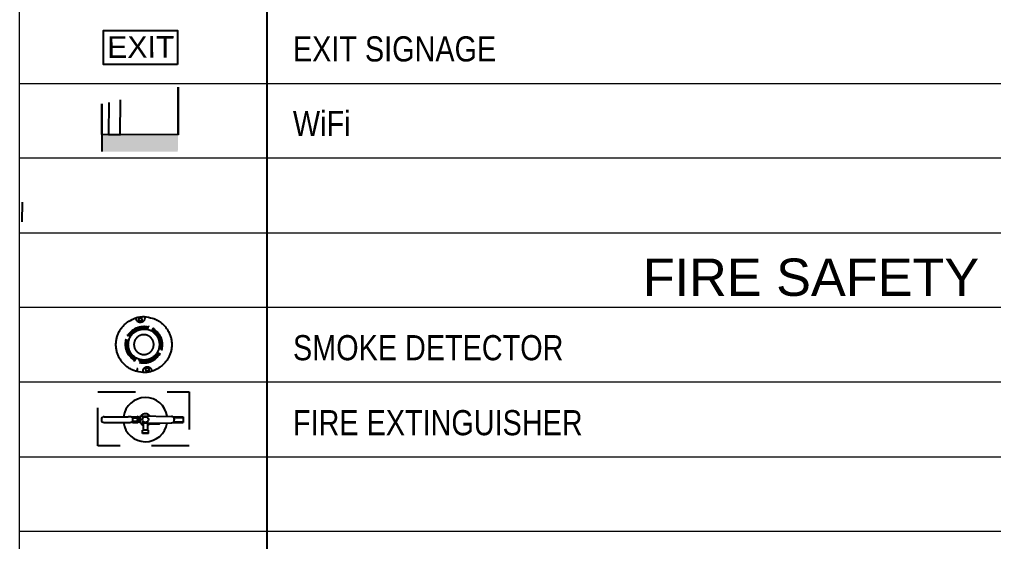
# Model space of a CAD drawing. Header units: inches. Extents: x 0.9 to 36.3, y 0.7 to 23.3.
# Drawn here: x 17.552 to 20.647, y 17.464 to 19.123 of the extents above; entities that cross this region are included whole.
import ezdxf

# ---------------------------------------------------------------- set-up
doc = ezdxf.new("R2010")
doc.units = ezdxf.units.IN
doc.linetypes.add('ACAD_ISO02W100', pattern=[15, 12, -3])
doc.layers.get('0').update_dxf_attribs({"color": 1})
doc.layers.add('Legends', color=250, linetype='Continuous')
doc.layers.add('WIFI', color=18, linetype='Continuous')
doc.styles.add('PDF Arial', font='arial.ttf')
doc.styles.add('PDF Arial Narrow', font='ARIALN.TTF')
doc.styles.get("Standard").update_dxf_attribs({"font": 'arial.ttf'})

# ---------------------------------------------------------------- blocks, each defined once
blk = doc.blocks.new('Fire Extinguisher_top_dwgmodels.com')
at = {"color": 0}
for p, q in [((-111.7, 8), (-47, 8)), ((-34.9, 6.6), (-37.6, 6.6)), ((-34.9, 8), (-34.9, -8)), ((-34.9, 8), (-23.5, 8)), ((-34.9, 4.6), (-23.2, 4.6)), ((-34.8, 5.7), (-23.2, 5.7)), ((-18.9, 6.3), (-18.9, -6.3)), ((-18.9, 6.3), (-13.5, 6.3)), ((-13.5, -10), (-13.5, 10)), ((-13.5, 10), (70.6, 8.9)), ((10.3, 9.7), (10.3, 11.5)), ((10.7, 9.7), (10.7, 11.5)), ((75, 7.5), (102.5, 7.5)), ((76.7, 5.9), (102.5, 5.9)), ((78.5, 0.9), (78.5, -0.9)), ((102.5, 7.5), (102.5, -7.5)), ((-111.7, -8), (-47, -8)), ((-34.9, -6.6), (-37.6, -6.6)), ((-34.9, -4.6), (-23.2, -4.6)), ((-34.9, -8), (-23.5, -8)), ((-34.8, -5.7), (-23.2, -5.7)), ((-18.9, -6.3), (-13.5, -6.3)), ((-13.5, -10), (70.6, -8.9)), ((-6, -9.9), (-6, -28.4)), ((6, -9.7), (6, -28.4)), ((10.3, -9.7), (10.3, -9.7)), ((10.7, -9.9), (10.7, -9.7)), ((10.8, -10.2), (11, -9.9)), ((10.9, -10.4), (38.5, -10.4)), ((10.9, -11.2), (38.5, -11.2)), ((75, -7.5), (102.5, -7.5)), ((76.7, -5.9), (102.5, -5.9)), ((-8, -38), (-8, -28.4)), ((8, -28.4), (-8, -28.4)), ((-8, -36.1), (8, -36.1)), ((8, -38), (-8, -38)), ((8, -38), (8, -28.4))]:
    blk.add_line(p, q, dxfattribs=at)
blk.add_circle((0, 0), 8, dxfattribs=at)
for centre, radius, start, end in [((0, 0), 60, 8.6363, 172.3377), ((-111.7, 0), 8, 90, 270), ((-48.9, -37), 45.1, 75.4552, 87.5164), ((-23.6, 0.6), 7.45, 50.2127, 88.8117), ((-23.3, 7.7), 1.98, 271.9881, 358.9526), ((-25.5, 0), 5.13, 297.4534, 62.5466), ((0, 0), 16, 147.6298, 156.9032), ((0, 0), 16, 37.0611, 141.3809), ((10.5, 11.5), 0.177, 14.0852, 165.9148), ((70.5, 0.9), 8, 0, 89.221), ((0, 0), 60, 187.6623, 351.3637), ((-48.9, 37), 45.1, 272.4836, 284.5448), ((-23.6, -0.6), 7.45, 271.1883, 309.7873), ((-23.3, -7.7), 1.98, 1.0474, 88.0119), ((0, 0), 16, 203.0968, 212.3702), ((0, 0), 16, 218.6191, 247.9757), ((-11.2, -9.9), 0.819, 184.1848, 357.3731), ((0, 0), 16, 292.0243, 310.0558), ((10.5, -11), 1.25, 101.8101, 350.1732), ((10.5, -11), 0.907, 90, 346.3844), ((10.2, -9.7), 0.107, 282.2941, 2.9308), ((10.4, -9.9), 0.229, 277.2272, 346.9737), ((11.1, -10.8), 0.447, 116.5651, 243.4349), ((0, 0), 16, 312.0013, 315.4535), ((10.5, -11), 0.907, 40.2976, 70.7774), ((10.5, -11), 1.25, 27.9629, 66.6982), ((0, 0), 16, 319.3461, 322.9389), ((38.3, -10.8), 0.447, 296.5651, 63.4349), ((70.5, -0.9), 8, 270.779, 0)]:
    blk.add_arc(centre, radius, start, end, dxfattribs=at)

msp = doc.modelspace()

# ---------------------------------------------------------------- hatches: boundary and pattern name
at = {"layer": 'Legends', "ltscale": 6, "transparency": 33554559}
h = msp.add_hatch(color=256, dxfattribs=at)
h.dxf.hatch_style = 1
h.set_gradient(color1=(153, 27, 30), color2=(0, 0, 0), tint=1)
h.paths.add_polyline_path([(18.0112, 18.7032), (18.0547, 18.7032), (18.0554, 18.7563), (17.8718, 18.7576), (17.8718, 18.7567), (17.8346, 18.7573), (17.8346, 18.7578), (17.8132, 18.758), (17.8129, 18.7032)])

# ---------------------------------------------------------------- linework, layer by layer
at = {"layer": 'Legends', "lineweight": 20}
msp.add_line((17.5515, 15.8321), (17.5515, 22.7162), dxfattribs=at)
at = {"layer": 'Legends'}
msp.add_line((18.3381, 22.4812), (18.3381, 16.5465), dxfattribs=at)
at = {"layer": 'Legends', "linetype": 'ByBlock'}
for p, q in [((18.0557, 18.9082), (18.0554, 18.7563)), ((18.0554, 18.7563), (18.0557, 18.9082)), ((17.8132, 18.855), (17.8132, 18.758)), ((17.8132, 18.758), (17.8132, 18.855)), ((17.8351, 18.8598), (17.8346, 18.7573)), ((17.8718, 18.7567), (17.8721, 18.8679)), ((17.8132, 18.758), (17.8129, 18.7032)), ((18.0554, 18.7563), (17.8132, 18.758)), ((17.8346, 18.7573), (17.8718, 18.7567))]:
    msp.add_line(p, q, dxfattribs=at)
at = {"layer": 'Legends', "linetype": 'ByBlock', "ltscale": 0.001}
msp.add_lwpolyline([(18.0533, 18.9799), (17.8185, 18.9799), (17.8187, 19.0885), (18.0535, 19.0885)], close=True, dxfattribs=at)
at = {"layer": 'Legends', "lineweight": 20}
for points in [[(17.5515, 18.9197), (22.468, 18.9197)], [(17.5515, 18.683), (22.468, 18.683)], [(17.5515, 18.4447), (22.468, 18.4447)], [(17.5515, 18.2081), (22.468, 18.2081)], [(17.5515, 17.9714), (22.468, 17.9714)], [(17.5515, 17.7331), (22.468, 17.7331)], [(17.5515, 17.4964), (22.468, 17.4964)]]:
    msp.add_lwpolyline(points, dxfattribs=at)
at = {"layer": 'Legends', "linetype": 'ByBlock'}
for points in [[(17.9463, 18.0005), (17.9383, 18.0015), (17.9313, 18.0027), (17.9253, 18.0041), (17.92, 18.0055), (17.9153, 18.0071), (17.9113, 18.0087), (17.9076, 18.0104), (17.9043, 18.0121), (17.9012, 18.0139), (17.8983, 18.0156), (17.8956, 18.0174), (17.8931, 18.0192), (17.8907, 18.0211), (17.8884, 18.023), (17.8862, 18.0249), (17.8841, 18.027), (17.8821, 18.029), (17.8802, 18.0312), (17.8783, 18.0334), (17.8765, 18.0357), (17.8748, 18.038), (17.8731, 18.0404), (17.8716, 18.0428), (17.8701, 18.0453), (17.8687, 18.0478), (17.8673, 18.0504), (17.8661, 18.053), (17.8649, 18.0557), (17.8639, 18.0584), (17.8629, 18.0611), (17.862, 18.0639), (17.8612, 18.0667), (17.8605, 18.0695), (17.8599, 18.0723), (17.8594, 18.0752), (17.859, 18.078), (17.8586, 18.0809), (17.8584, 18.0838), (17.8582, 18.0867), (17.8582, 18.0896), (17.8582, 18.0925), (17.8584, 18.0954), (17.8586, 18.0983), (17.859, 18.1012), (17.8594, 18.104), (17.8599, 18.1069), (17.8605, 18.1097), (17.8612, 18.1125), (17.862, 18.1153), (17.8629, 18.1181), (17.8639, 18.1208), (17.8649, 18.1235), (17.8661, 18.1262), (17.8673, 18.1288), (17.8687, 18.1314), (17.8701, 18.1339), (17.8716, 18.1364), (17.8732, 18.1388), (17.8749, 18.1413), (17.8767, 18.1437), (17.8787, 18.1461), (17.8808, 18.1485), (17.8832, 18.151), (17.8857, 18.1534), (17.8885, 18.156), (17.8915, 18.1585), (17.8951, 18.1612), (17.8992, 18.1639), (17.904, 18.1667), (17.9096, 18.1696), (17.9161, 18.1726), (17.9237, 18.1757)], [(17.9468, 18.1788), (17.9549, 18.1777), (17.962, 18.1765), (17.9682, 18.1751), (17.9735, 18.1737), (17.9782, 18.1721), (17.9823, 18.1705), (17.986, 18.1688), (17.9893, 18.1671), (17.9924, 18.1653), (17.9952, 18.1636), (17.998, 18.1618), (18.0005, 18.16), (18.0029, 18.1581), (18.0052, 18.1562), (18.0073, 18.1543), (18.0094, 18.1522), (18.0114, 18.1502), (18.0134, 18.148), (18.0153, 18.1458), (18.0171, 18.1435), (18.0188, 18.1412), (18.0204, 18.1388), (18.022, 18.1364), (18.0235, 18.1339), (18.0249, 18.1314), (18.0262, 18.1288), (18.0275, 18.1262), (18.0286, 18.1235), (18.0297, 18.1208), (18.0307, 18.1181), (18.0316, 18.1153), (18.0324, 18.1125), (18.0331, 18.1097), (18.0337, 18.1069), (18.0342, 18.104), (18.0346, 18.1012), (18.035, 18.0983), (18.0352, 18.0954), (18.0353, 18.0925), (18.0354, 18.0896), (18.0353, 18.0867), (18.0352, 18.0838), (18.035, 18.0809), (18.0346, 18.078), (18.0342, 18.0752), (18.0337, 18.0723), (18.0331, 18.0695), (18.0324, 18.0667), (18.0316, 18.0639), (18.0307, 18.0611), (18.0297, 18.0584), (18.0286, 18.0557), (18.0275, 18.053), (18.0262, 18.0504), (18.0249, 18.0478), (18.0235, 18.0453), (18.022, 18.0428), (18.0204, 18.0404), (18.0187, 18.0379), (18.0169, 18.0355), (18.0149, 18.0331), (18.0127, 18.0307), (18.0104, 18.0282), (18.0079, 18.0258), (18.0051, 18.0233), (18.002, 18.0207), (17.9985, 18.0181), (17.9945, 18.0153), (17.9897, 18.0126), (17.9842, 18.0097), (17.9778, 18.0067), (17.9704, 18.0036)], [(17.8957, 18.1191), (17.8991, 18.1233), (17.9022, 18.1269), (17.905, 18.13), (17.9076, 18.1325), (17.9101, 18.1347), (17.9124, 18.1365), (17.9145, 18.138), (17.9166, 18.1393), (17.9186, 18.1405), (17.9206, 18.1416), (17.9225, 18.1425), (17.9245, 18.1434), (17.9265, 18.1442), (17.9286, 18.1449), (17.9307, 18.1455), (17.933, 18.1461), (17.9354, 18.1466), (17.938, 18.1471), (17.9409, 18.1474), (17.9441, 18.1476), (17.9478, 18.1477), (17.9519, 18.1476), (17.9567, 18.1472), (17.9621, 18.1466)], [(17.9718, 18.1328), (17.9753, 18.13), (17.9784, 18.1274), (17.981, 18.125), (17.9831, 18.1227), (17.9849, 18.1207), (17.9865, 18.1187), (17.9878, 18.1169), (17.9889, 18.1151), (17.9899, 18.1134), (17.9908, 18.1118), (17.9916, 18.1102), (17.9923, 18.1086), (17.9929, 18.107), (17.9935, 18.1055), (17.994, 18.1039), (17.9945, 18.1024), (17.9949, 18.1008), (17.9952, 18.0992), (17.9955, 18.0976), (17.9957, 18.096), (17.9959, 18.0944), (17.996, 18.0928), (17.9961, 18.0912), (17.9961, 18.0896), (17.9961, 18.088), (17.996, 18.0864), (17.9959, 18.0848), (17.9957, 18.0832), (17.9955, 18.0816), (17.9952, 18.08), (17.9949, 18.0784), (17.9945, 18.0768), (17.994, 18.0753), (17.9935, 18.0737), (17.993, 18.0722), (17.9924, 18.0707), (17.9917, 18.0692), (17.9911, 18.0678), (17.9903, 18.0663), (17.9895, 18.0649), (17.9887, 18.0635), (17.9878, 18.0622), (17.9869, 18.0609), (17.9859, 18.0596), (17.9849, 18.0583), (17.9839, 18.0571), (17.9828, 18.0559), (17.9817, 18.0547), (17.9805, 18.0536), (17.9793, 18.0525), (17.9781, 18.0515), (17.9768, 18.0504), (17.9755, 18.0495), (17.9742, 18.0486), (17.9729, 18.0477), (17.9715, 18.0469), (17.9701, 18.0461), (17.9686, 18.0453), (17.9672, 18.0447), (17.9657, 18.044), (17.9642, 18.0434), (17.9627, 18.0429), (17.9611, 18.0424), (17.9596, 18.0419), (17.958, 18.0415), (17.9564, 18.0412), (17.9548, 18.0409), (17.9532, 18.0407), (17.9516, 18.0405), (17.95, 18.0404), (17.9484, 18.0403), (17.9468, 18.0403), (17.9452, 18.0403), (17.9436, 18.0404), (17.942, 18.0405), (17.9403, 18.0407), (17.9388, 18.0409), (17.9372, 18.0412), (17.9356, 18.0415), (17.934, 18.0419), (17.9325, 18.0424), (17.9309, 18.0429), (17.9294, 18.0434), (17.9279, 18.044), (17.9264, 18.0447), (17.925, 18.0453), (17.9235, 18.0461), (17.9221, 18.0469), (17.9207, 18.0477), (17.9194, 18.0486), (17.918, 18.0495), (17.9167, 18.0504), (17.9155, 18.0515), (17.9143, 18.0525), (17.9131, 18.0536), (17.9119, 18.0547), (17.9108, 18.0559), (17.9097, 18.0571), (17.9086, 18.0583), (17.9076, 18.0596), (17.9067, 18.0609), (17.9058, 18.0622), (17.9049, 18.0635), (17.9041, 18.0649), (17.9033, 18.0663), (17.9025, 18.0678), (17.9018, 18.0692), (17.9012, 18.0707), (17.9006, 18.0722), (17.9001, 18.0737), (17.8996, 18.0753), (17.8991, 18.0768), (17.8987, 18.0784), (17.8984, 18.08), (17.8981, 18.0816), (17.8979, 18.0832), (17.8977, 18.0848), (17.8975, 18.0864), (17.8975, 18.088), (17.8974, 18.0896), (17.8975, 18.0912), (17.8975, 18.0928), (17.8977, 18.0944), (17.8979, 18.096), (17.8981, 18.0976), (17.8984, 18.0992), (17.8987, 18.1008), (17.8991, 18.1024), (17.8996, 18.1039), (17.9001, 18.1055), (17.9006, 18.107), (17.9012, 18.1085), (17.9018, 18.11), (17.9025, 18.1114), (17.9033, 18.1129), (17.9041, 18.1143), (17.9049, 18.1157), (17.9058, 18.117), (17.9067, 18.1183), (17.9076, 18.1196), (17.9086, 18.1209), (17.9097, 18.1221), (17.9108, 18.1233), (17.9119, 18.1245), (17.9131, 18.1256), (17.9143, 18.1267), (17.9155, 18.1278), (17.9167, 18.1288), (17.918, 18.1297), (17.9194, 18.1306), (17.9207, 18.1315), (17.9221, 18.1323), (17.9235, 18.1331), (17.925, 18.1339), (17.9264, 18.1346), (17.9279, 18.1352), (17.9294, 18.1358), (17.9309, 18.1363), (17.9325, 18.1368), (17.934, 18.1373), (17.9356, 18.1377), (17.9372, 18.138), (17.9388, 18.1383), (17.9405, 18.1385), (17.9422, 18.1387), (17.944, 18.1388), (17.9459, 18.1388), (17.9479, 18.1388), (17.9499, 18.1387), (17.952, 18.1386), (17.954, 18.1386), (17.9559, 18.1386), (17.9576, 18.1387), (17.9589, 18.139), (17.9599, 18.1396), (17.9604, 18.1404)], [(17.9036, 18.1146), (17.9027, 18.115), (17.902, 18.1155), (17.9014, 18.116), (17.9008, 18.1165), (17.9005, 18.117), (17.9003, 18.1177), (17.9002, 18.1184), (17.9004, 18.1192), (17.9007, 18.1202), (17.9013, 18.1213), (17.902, 18.1224), (17.9029, 18.1237), (17.9039, 18.125), (17.905, 18.1263), (17.9062, 18.1276), (17.9075, 18.1289), (17.9088, 18.1302), (17.9101, 18.1314), (17.9115, 18.1326), (17.9129, 18.1337), (17.9144, 18.1348), (17.9159, 18.1358), (17.9174, 18.1368), (17.919, 18.1378), (17.9206, 18.1386), (17.9222, 18.1395), (17.9238, 18.1402), (17.9255, 18.141), (17.9272, 18.1416), (17.9289, 18.1422), (17.9307, 18.1428), (17.9324, 18.1433), (17.9342, 18.1437), (17.9359, 18.1441), (17.9377, 18.1445), (17.9395, 18.1447), (17.9413, 18.1449), (17.9432, 18.1451), (17.945, 18.1452), (17.9468, 18.1452), (17.9486, 18.1452), (17.9504, 18.1451), (17.9521, 18.145), (17.9538, 18.1449), (17.9553, 18.1448), (17.9568, 18.1448), (17.958, 18.1448), (17.9591, 18.1449), (17.96, 18.1451), (17.9607, 18.1454), (17.9612, 18.1457), (17.9616, 18.1462), (17.962, 18.1468), (17.9622, 18.1474), (17.9625, 18.1482), (17.9627, 18.1491)], [(17.9013, 18.1159), (17.9043, 18.1197), (17.907, 18.1229), (17.9096, 18.1256), (17.9119, 18.1279), (17.9141, 18.1298), (17.9161, 18.1314), (17.9181, 18.1327), (17.9199, 18.1339), (17.9217, 18.135), (17.9234, 18.1359), (17.9251, 18.1368), (17.9268, 18.1375), (17.9284, 18.1382), (17.9301, 18.1388), (17.9317, 18.1393), (17.9333, 18.1398), (17.935, 18.1402), (17.9367, 18.1406), (17.9384, 18.1409), (17.9401, 18.1411), (17.942, 18.1413), (17.9439, 18.1414), (17.9458, 18.1414), (17.9479, 18.1414), (17.9501, 18.1413), (17.9523, 18.1413), (17.9544, 18.1412), (17.9564, 18.1413), (17.9582, 18.1415), (17.9596, 18.142), (17.9607, 18.1428), (17.9613, 18.1439)], [(17.9597, 18.1378), (17.9637, 18.1362), (17.9668, 18.1351), (17.9691, 18.1345), (17.9707, 18.1342), (17.9717, 18.1342), (17.9724, 18.1343), (17.9728, 18.1347), (17.973, 18.1351), (17.9733, 18.1355), (17.9735, 18.1359), (17.9738, 18.1363), (17.974, 18.1367), (17.9742, 18.1371), (17.9745, 18.1375), (17.9747, 18.138), (17.9749, 18.1384), (17.9752, 18.1388), (17.9754, 18.1392), (17.9757, 18.1397), (17.976, 18.1402), (17.9764, 18.1408), (17.9767, 18.1414), (17.9771, 18.1422), (17.9776, 18.143)], [(17.9763, 18.1407), (17.9805, 18.1373), (17.9841, 18.1342), (17.9872, 18.1314), (17.9897, 18.1288), (17.9919, 18.1263), (17.9937, 18.124), (17.9952, 18.1219), (17.9965, 18.1198), (17.9977, 18.1178), (17.9988, 18.1158), (17.9997, 18.1139), (18.0006, 18.1119), (18.0014, 18.1099), (18.0021, 18.1078), (18.0027, 18.1057), (18.0033, 18.1034), (18.0038, 18.101), (18.0043, 18.0984), (18.0046, 18.0955), (18.0048, 18.0923), (18.0049, 18.0886), (18.0047, 18.0845), (18.0044, 18.0797), (18.0038, 18.0743)], [(17.8934, 18.1204), (17.8942, 18.12), (17.8948, 18.1196), (17.8953, 18.1193), (17.8957, 18.1191), (17.8962, 18.1188), (17.8967, 18.1185), (17.8973, 18.1182), (17.8981, 18.1177)], [(17.9731, 18.1351), (17.9769, 18.1321), (17.9801, 18.1294), (17.9828, 18.1268), (17.9851, 18.1245), (17.987, 18.1223), (17.9886, 18.1203), (17.9899, 18.1183), (17.9911, 18.1165), (17.9922, 18.1147), (17.9931, 18.113), (17.994, 18.1112), (17.9947, 18.1095), (17.9954, 18.1077), (17.9961, 18.1058), (17.9966, 18.1039), (17.9971, 18.1019), (17.9976, 18.0998), (17.998, 18.0975), (17.9983, 18.0949), (17.9985, 18.092), (17.9986, 18.0887), (17.9984, 18.085), (17.9981, 18.0808), (17.9976, 18.076)], [(17.9749, 18.1383), (17.979, 18.1351), (17.9824, 18.1321), (17.9853, 18.1294), (17.9877, 18.1269), (17.9898, 18.1246), (17.9915, 18.1224), (17.9929, 18.1203), (17.9942, 18.1184), (17.9953, 18.1165), (17.9963, 18.1146), (17.9972, 18.1128), (17.9981, 18.111), (17.9988, 18.1092), (17.9994, 18.1075), (18, 18.1057), (18.0005, 18.104), (18.0009, 18.1022), (18.0013, 18.1004), (18.0016, 18.0987), (18.0019, 18.0969), (18.0021, 18.0951), (18.0023, 18.0932), (18.0024, 18.0914), (18.0024, 18.0896), (18.0024, 18.0878), (18.0023, 18.086), (18.0021, 18.0843), (18.0019, 18.0827), (18.0017, 18.0812), (18.0013, 18.0798), (18.001, 18.0787), (18.0005, 18.0777), (18.0001, 18.077), (17.9995, 18.0765), (17.9989, 18.0762), (17.9983, 18.0761), (17.9976, 18.0761), (17.9968, 18.0762), (17.9959, 18.0764), (17.995, 18.0767)], [(17.8873, 18.1055), (17.8882, 18.1053), (17.889, 18.1051), (17.8897, 18.1049), (17.8904, 18.1047), (17.891, 18.1046), (17.8915, 18.1044), (17.8921, 18.1043), (17.8927, 18.1041), (17.8933, 18.1039), (17.8939, 18.1038), (17.8946, 18.1036), (17.8953, 18.1034), (17.896, 18.1032), (17.8968, 18.103), (17.8976, 18.1028), (17.8986, 18.1025)], [(17.9173, 18.0385), (17.9131, 18.0419), (17.9095, 18.045), (17.9064, 18.0478), (17.9038, 18.0505), (17.9017, 18.0529), (17.8999, 18.0552), (17.8984, 18.0574), (17.8971, 18.0594), (17.8959, 18.0614), (17.8948, 18.0634), (17.8939, 18.0654), (17.893, 18.0673), (17.8922, 18.0693), (17.8915, 18.0714), (17.8909, 18.0735), (17.8903, 18.0758), (17.8898, 18.0782), (17.8893, 18.0808), (17.889, 18.0837), (17.8887, 18.0869), (17.8887, 18.0906), (17.8888, 18.0948), (17.8892, 18.0995), (17.8898, 18.1049)], [(17.9187, 18.0409), (17.9146, 18.0441), (17.9112, 18.0471), (17.9083, 18.0498), (17.9059, 18.0523), (17.9038, 18.0546), (17.9021, 18.0568), (17.9006, 18.0589), (17.8994, 18.0608), (17.8983, 18.0627), (17.8972, 18.0646), (17.8963, 18.0665), (17.8955, 18.0684), (17.8948, 18.0703), (17.8941, 18.0722), (17.8935, 18.0743), (17.8929, 18.0764), (17.8924, 18.0787), (17.892, 18.0812), (17.8917, 18.084), (17.8915, 18.087), (17.8914, 18.0905), (17.8915, 18.0945), (17.8919, 18.099), (17.8925, 18.1042)], [(17.9205, 18.0441), (17.9167, 18.0471), (17.9135, 18.0498), (17.9108, 18.0524), (17.9085, 18.0547), (17.9066, 18.0569), (17.905, 18.0589), (17.9037, 18.0609), (17.9025, 18.0627), (17.9014, 18.0645), (17.9005, 18.0663), (17.8996, 18.068), (17.8988, 18.0697), (17.8981, 18.0715), (17.8975, 18.0734), (17.897, 18.0753), (17.8964, 18.0773), (17.896, 18.0794), (17.8956, 18.0817), (17.8952, 18.0843), (17.8951, 18.0872), (17.895, 18.0905), (17.8951, 18.0942), (17.8955, 18.0984), (17.896, 18.1032)], [(17.9315, 18.0326), (17.9369, 18.032), (17.9416, 18.0316), (17.9458, 18.0315), (17.9495, 18.0316), (17.9527, 18.0318), (17.9556, 18.0321), (17.9582, 18.0326), (17.9606, 18.0331), (17.9629, 18.0337), (17.965, 18.0343), (17.9671, 18.035), (17.9691, 18.0358), (17.971, 18.0367), (17.973, 18.0376), (17.975, 18.0387), (17.977, 18.0399), (17.979, 18.0412), (17.9812, 18.0427), (17.9835, 18.0445), (17.9859, 18.0467), (17.9886, 18.0492), (17.9914, 18.0523), (17.9945, 18.0559), (17.9979, 18.0601)], [(17.9923, 18.0633), (17.9893, 18.0595), (17.9866, 18.0563), (17.984, 18.0536), (17.9817, 18.0513), (17.9795, 18.0494), (17.9775, 18.0478), (17.9755, 18.0465), (17.9737, 18.0453), (17.9719, 18.0442), (17.9701, 18.0433), (17.9684, 18.0424), (17.9667, 18.0417), (17.9649, 18.041), (17.963, 18.0403), (17.9611, 18.0398), (17.9591, 18.0393), (17.957, 18.0388), (17.9546, 18.0384), (17.9521, 18.0381), (17.9492, 18.0379), (17.9459, 18.0378), (17.9422, 18.0379), (17.938, 18.0383), (17.9332, 18.0388)], [(17.9955, 18.0615), (17.9923, 18.0574), (17.9893, 18.054), (17.9866, 18.0511), (17.9841, 18.0487), (17.9818, 18.0466), (17.9796, 18.0449), (17.9775, 18.0435), (17.9756, 18.0422), (17.9736, 18.0411), (17.9718, 18.0401), (17.97, 18.0391), (17.9682, 18.0383), (17.9664, 18.0376), (17.9647, 18.037), (17.9629, 18.0364), (17.9612, 18.0359), (17.9594, 18.0355), (17.9576, 18.0351), (17.9558, 18.0347), (17.954, 18.0345), (17.9522, 18.0343), (17.9504, 18.0341), (17.9486, 18.034), (17.9468, 18.034), (17.945, 18.034), (17.9432, 18.0341), (17.9415, 18.0343), (17.9398, 18.0345), (17.9383, 18.0347), (17.937, 18.0351), (17.9358, 18.0354), (17.9349, 18.0358), (17.9342, 18.0363), (17.9337, 18.0369), (17.9334, 18.0375), (17.9333, 18.0381), (17.9333, 18.0388), (17.9334, 18.0396), (17.9336, 18.0405), (17.9339, 18.0414)], [(17.99, 18.0646), (17.9909, 18.0642), (17.9916, 18.0637), (17.9923, 18.0633), (17.993, 18.0629), (17.9936, 18.0626), (17.9942, 18.0622), (17.9948, 18.0619), (17.9953, 18.0616), (17.9958, 18.0613), (17.9963, 18.061), (17.9968, 18.0607), (17.9974, 18.0604), (17.998, 18.06), (17.9986, 18.0597), (17.9993, 18.0593), (18.0001, 18.0588)], [(18.0011, 18.075), (18.002, 18.0748), (18.0027, 18.0746), (18.0033, 18.0745), (18.0038, 18.0743), (18.0042, 18.0742), (18.0048, 18.0741), (18.0055, 18.0739), (18.0063, 18.0737)], [(17.9218, 18.0464), (17.9214, 18.0455), (17.9209, 18.0448), (17.9205, 18.0441), (17.9201, 18.0434), (17.9198, 18.0428), (17.9194, 18.0422), (17.9191, 18.0416), (17.9188, 18.0411), (17.9185, 18.0406), (17.9182, 18.0401), (17.9179, 18.0396), (17.9176, 18.039), (17.9172, 18.0384), (17.9169, 18.0378), (17.9164, 18.0371), (17.916, 18.0362)], [(17.9264, 18.0149), (17.926, 18.0137), (17.9258, 18.0127), (17.9256, 18.0119), (17.9254, 18.0112), (17.9252, 18.0105), (17.925, 18.0098), (17.9247, 18.0089), (17.9244, 18.0077)]]:
    msp.add_lwpolyline(points, dxfattribs=at)
for points in [[(17.945, 18.1634), (17.9434, 18.1622), (17.9416, 18.1613), (17.9396, 18.1607), (17.9375, 18.1602), (17.9354, 18.1601), (17.9333, 18.1602), (17.9313, 18.1607), (17.9295, 18.1614), (17.9278, 18.1624), (17.9264, 18.1636), (17.9252, 18.165), (17.9242, 18.1665), (17.9233, 18.1681), (17.9227, 18.1696), (17.9222, 18.171), (17.9219, 18.1722), (17.9218, 18.1732), (17.9218, 18.174), (17.9221, 18.1747), (17.9225, 18.1752), (17.9232, 18.1756), (17.9242, 18.1759), (17.9254, 18.1762), (17.9269, 18.1764), (17.9287, 18.1767), (17.9307, 18.177), (17.9329, 18.1773), (17.9352, 18.1776), (17.9375, 18.1779), (17.9397, 18.1782), (17.9417, 18.1784), (17.9435, 18.1786), (17.9451, 18.1788), (17.9463, 18.1788), (17.9473, 18.1787), (17.9481, 18.1785), (17.9486, 18.1782), (17.949, 18.1776), (17.9493, 18.1769), (17.9494, 18.1758), (17.9494, 18.1746), (17.9494, 18.1731), (17.9491, 18.1715), (17.9487, 18.1698), (17.9481, 18.168), (17.9473, 18.1664), (17.9463, 18.1648)], [(17.9381, 18.1734), (17.9383, 18.1733), (17.9384, 18.1732), (17.9385, 18.1732), (17.9387, 18.1731), (17.9388, 18.173), (17.9389, 18.1729), (17.939, 18.1727), (17.9391, 18.1726), (17.9392, 18.1725), (17.9394, 18.1724), (17.9395, 18.1723), (17.9396, 18.1722), (17.9397, 18.172), (17.9397, 18.1719), (17.9398, 18.1718), (17.9399, 18.1716), (17.94, 18.1715), (17.9401, 18.1713), (17.9401, 18.1712), (17.9402, 18.171), (17.9403, 18.1709), (17.9403, 18.1707), (17.9404, 18.1706), (17.9404, 18.1704), (17.9404, 18.1703), (17.9405, 18.1701), (17.9405, 18.17), (17.9405, 18.1698), (17.9405, 18.1696), (17.9406, 18.1695), (17.9406, 18.1693), (17.9406, 18.1692), (17.9406, 18.169), (17.9406, 18.1688), (17.9405, 18.1687), (17.9405, 18.1685), (17.9405, 18.1684), (17.9405, 18.1682), (17.9404, 18.168), (17.9404, 18.1679), (17.9404, 18.1677), (17.9403, 18.1676), (17.9403, 18.1674), (17.9402, 18.1673), (17.9401, 18.1671), (17.9401, 18.167), (17.94, 18.1668), (17.9399, 18.1667), (17.9398, 18.1666), (17.9397, 18.1664), (17.9397, 18.1663), (17.9396, 18.1662), (17.9395, 18.166), (17.9394, 18.1659), (17.9392, 18.1658), (17.9391, 18.1657), (17.939, 18.1656), (17.9389, 18.1655), (17.9388, 18.1654), (17.9387, 18.1653), (17.9385, 18.1652), (17.9384, 18.1651), (17.9383, 18.165), (17.9381, 18.1649), (17.938, 18.1648), (17.9378, 18.1648), (17.9377, 18.1647), (17.9375, 18.1646), (17.9374, 18.1646), (17.9372, 18.1645), (17.9371, 18.1645), (17.9369, 18.1644), (17.9368, 18.1644), (17.9366, 18.1643), (17.9365, 18.1643), (17.9363, 18.1643), (17.9361, 18.1643), (17.936, 18.1643), (17.9358, 18.1643), (17.9357, 18.1643), (17.9355, 18.1643), (17.9353, 18.1643), (17.9352, 18.1643), (17.935, 18.1643), (17.9349, 18.1643), (17.9347, 18.1643), (17.9345, 18.1644), (17.9344, 18.1644), (17.9342, 18.1645), (17.9341, 18.1645), (17.9339, 18.1646), (17.9338, 18.1646), (17.9336, 18.1647), (17.9335, 18.1648), (17.9333, 18.1648), (17.9332, 18.1649), (17.9331, 18.165), (17.9329, 18.1651), (17.9328, 18.1652), (17.9327, 18.1653), (17.9325, 18.1654), (17.9324, 18.1655), (17.9323, 18.1656), (17.9322, 18.1657), (17.9321, 18.1658), (17.932, 18.1659), (17.9319, 18.166), (17.9318, 18.1662), (17.9317, 18.1663), (17.9316, 18.1664), (17.9315, 18.1666), (17.9314, 18.1667), (17.9313, 18.1668), (17.9313, 18.167), (17.9312, 18.1671), (17.9311, 18.1673), (17.9311, 18.1674), (17.931, 18.1676), (17.931, 18.1677), (17.9309, 18.1679), (17.9309, 18.168), (17.9308, 18.1682), (17.9308, 18.1684), (17.9308, 18.1685), (17.9308, 18.1687), (17.9308, 18.1688), (17.9308, 18.169), (17.9308, 18.1692), (17.9308, 18.1693), (17.9308, 18.1695), (17.9308, 18.1696), (17.9308, 18.1698), (17.9308, 18.17), (17.9308, 18.1701), (17.9309, 18.1703), (17.9309, 18.1704), (17.931, 18.1706), (17.931, 18.1707), (17.9311, 18.1709), (17.9311, 18.171), (17.9312, 18.1712), (17.9313, 18.1713), (17.9313, 18.1715), (17.9314, 18.1716), (17.9315, 18.1718), (17.9316, 18.1719), (17.9317, 18.172), (17.9318, 18.1722), (17.9319, 18.1723), (17.932, 18.1724), (17.9321, 18.1725), (17.9322, 18.1726), (17.9323, 18.1727), (17.9324, 18.1729), (17.9325, 18.173), (17.9327, 18.1731), (17.9328, 18.1732), (17.9329, 18.1732), (17.9331, 18.1733), (17.9332, 18.1734), (17.9333, 18.1735), (17.9335, 18.1736), (17.9336, 18.1736), (17.9338, 18.1737), (17.9339, 18.1738), (17.9341, 18.1738), (17.9342, 18.1739), (17.9344, 18.1739), (17.9345, 18.1739), (17.9347, 18.174), (17.9349, 18.174), (17.935, 18.174), (17.9352, 18.1741), (17.9353, 18.1741), (17.9355, 18.1741), (17.9357, 18.1741), (17.9358, 18.1741), (17.936, 18.1741), (17.9361, 18.1741), (17.9363, 18.174), (17.9365, 18.174), (17.9366, 18.174), (17.9368, 18.1739), (17.9369, 18.1739), (17.9371, 18.1739), (17.9372, 18.1738), (17.9374, 18.1738), (17.9375, 18.1737), (17.9377, 18.1736), (17.9378, 18.1736), (17.938, 18.1735)], [(17.9164, 18.0977), (17.9162, 18.0967), (17.916, 18.0957), (17.9158, 18.0947), (17.9156, 18.0937), (17.9155, 18.0927), (17.9154, 18.0917), (17.9154, 18.0906), (17.9154, 18.0896), (17.9154, 18.0886), (17.9154, 18.0875), (17.9155, 18.0865), (17.9156, 18.0855), (17.9158, 18.0845), (17.916, 18.0835), (17.9162, 18.0825), (17.9164, 18.0815), (17.9167, 18.0805), (17.917, 18.0795), (17.9174, 18.0785), (17.9178, 18.0776), (17.9182, 18.0766), (17.9186, 18.0757), (17.9191, 18.0748), (17.9196, 18.0739), (17.9201, 18.073), (17.9207, 18.0721), (17.9212, 18.0713), (17.9219, 18.0705), (17.9225, 18.0697), (17.9232, 18.0689), (17.9239, 18.0681), (17.9246, 18.0674), (17.9253, 18.0667), (17.9261, 18.066), (17.9269, 18.0653), (17.9277, 18.0647), (17.9285, 18.0641), (17.9293, 18.0635), (17.9302, 18.0629), (17.9311, 18.0624), (17.932, 18.0619), (17.9329, 18.0614), (17.9338, 18.061), (17.9348, 18.0606), (17.9357, 18.0602), (17.9367, 18.0598), (17.9377, 18.0595), (17.9387, 18.0592), (17.9397, 18.059), (17.9407, 18.0588), (17.9417, 18.0586), (17.9427, 18.0584), (17.9437, 18.0583), (17.9447, 18.0582), (17.9458, 18.0582), (17.9468, 18.0582), (17.9478, 18.0582), (17.9488, 18.0582), (17.9499, 18.0583), (17.9509, 18.0584), (17.9519, 18.0586), (17.9529, 18.0588), (17.9539, 18.059), (17.9549, 18.0592), (17.9559, 18.0595), (17.9569, 18.0598), (17.9579, 18.0602), (17.9588, 18.0606), (17.9598, 18.061), (17.9607, 18.0614), (17.9616, 18.0619), (17.9625, 18.0624), (17.9634, 18.0629), (17.9643, 18.0635), (17.9651, 18.0641), (17.9659, 18.0647), (17.9667, 18.0653), (17.9675, 18.066), (17.9683, 18.0667), (17.969, 18.0674), (17.9697, 18.0681), (17.9704, 18.0689), (17.9711, 18.0697), (17.9717, 18.0705), (17.9723, 18.0713), (17.9729, 18.0721), (17.9735, 18.073), (17.974, 18.0739), (17.9745, 18.0748), (17.975, 18.0757), (17.9754, 18.0766), (17.9758, 18.0776), (17.9762, 18.0785), (17.9766, 18.0795), (17.9769, 18.0805), (17.9771, 18.0815), (17.9774, 18.0825), (17.9776, 18.0835), (17.9778, 18.0845), (17.9779, 18.0855), (17.9781, 18.0865), (17.9782, 18.0875), (17.9782, 18.0886), (17.9782, 18.0896), (17.9782, 18.0906), (17.9782, 18.0917), (17.9781, 18.0927), (17.9779, 18.0937), (17.9778, 18.0947), (17.9776, 18.0957), (17.9774, 18.0967), (17.9771, 18.0977), (17.9769, 18.0987), (17.9766, 18.0997), (17.9762, 18.1007), (17.9758, 18.1016), (17.9754, 18.1026), (17.975, 18.1035), (17.9745, 18.1044), (17.974, 18.1053), (17.9735, 18.1062), (17.9729, 18.1071), (17.9723, 18.1079), (17.9717, 18.1087), (17.9711, 18.1095), (17.9704, 18.1103), (17.9697, 18.1111), (17.969, 18.1118), (17.9683, 18.1125), (17.9675, 18.1132), (17.9667, 18.1139), (17.9659, 18.1145), (17.9651, 18.1151), (17.9643, 18.1157), (17.9634, 18.1163), (17.9625, 18.1168), (17.9616, 18.1173), (17.9607, 18.1178), (17.9598, 18.1182), (17.9588, 18.1186), (17.9579, 18.119), (17.9569, 18.1194), (17.9559, 18.1197), (17.9549, 18.12), (17.9539, 18.1202), (17.9529, 18.1204), (17.9519, 18.1206), (17.9509, 18.1208), (17.9499, 18.1209), (17.9488, 18.121), (17.9478, 18.121), (17.9468, 18.121), (17.9458, 18.121), (17.9447, 18.121), (17.9437, 18.1209), (17.9427, 18.1208), (17.9417, 18.1206), (17.9407, 18.1204), (17.9397, 18.1202), (17.9387, 18.12), (17.9377, 18.1197), (17.9367, 18.1194), (17.9357, 18.119), (17.9348, 18.1186), (17.9338, 18.1182), (17.9329, 18.1178), (17.932, 18.1173), (17.9311, 18.1168), (17.9302, 18.1163), (17.9293, 18.1157), (17.9285, 18.1151), (17.9277, 18.1145), (17.9269, 18.1139), (17.9261, 18.1132), (17.9253, 18.1125), (17.9246, 18.1118), (17.9239, 18.1111), (17.9232, 18.1103), (17.9225, 18.1095), (17.9219, 18.1087), (17.9212, 18.1079), (17.9207, 18.1071), (17.9201, 18.1062), (17.9196, 18.1053), (17.9191, 18.1044), (17.9186, 18.1035), (17.9182, 18.1026), (17.9178, 18.1016), (17.9174, 18.1007), (17.917, 18.0997), (17.9167, 18.0987)], [(17.9486, 18.0158), (17.9502, 18.017), (17.952, 18.0179), (17.954, 18.0186), (17.9561, 18.019), (17.9582, 18.0191), (17.9603, 18.019), (17.9623, 18.0185), (17.9641, 18.0178), (17.9658, 18.0168), (17.9672, 18.0156), (17.9684, 18.0142), (17.9694, 18.0127), (17.9702, 18.0111), (17.9709, 18.0096), (17.9713, 18.0082), (17.9716, 18.007), (17.9718, 18.006), (17.9717, 18.0052), (17.9715, 18.0045), (17.971, 18.004), (17.9704, 18.0036), (17.9694, 18.0033), (17.9682, 18.003), (17.9667, 18.0028), (17.9649, 18.0025), (17.9628, 18.0022), (17.9607, 18.0019), (17.9584, 18.0016), (17.9561, 18.0013), (17.9539, 18.001), (17.9519, 18.0008), (17.9501, 18.0006), (17.9485, 18.0005), (17.9473, 18.0004), (17.9463, 18.0005), (17.9455, 18.0007), (17.9449, 18.001), (17.9445, 18.0016), (17.9443, 18.0024), (17.9442, 18.0034), (17.9441, 18.0046), (17.9442, 18.0061), (17.9445, 18.0077), (17.9449, 18.0094), (17.9454, 18.0112), (17.9463, 18.0128), (17.9473, 18.0144)], [(17.9627, 18.0088), (17.9626, 18.0086), (17.9626, 18.0085), (17.9625, 18.0083), (17.9625, 18.0082), (17.9624, 18.008), (17.9623, 18.0079), (17.9622, 18.0077), (17.9622, 18.0076), (17.9621, 18.0075), (17.962, 18.0073), (17.9619, 18.0072), (17.9618, 18.0071), (17.9617, 18.0069), (17.9616, 18.0068), (17.9615, 18.0067), (17.9614, 18.0066), (17.9613, 18.0065), (17.9612, 18.0064), (17.961, 18.0062), (17.9609, 18.0061), (17.9608, 18.0061), (17.9606, 18.006), (17.9605, 18.0059), (17.9604, 18.0058), (17.9602, 18.0057), (17.9601, 18.0056), (17.9599, 18.0056), (17.9598, 18.0055), (17.9596, 18.0054), (17.9595, 18.0054), (17.9593, 18.0053), (17.9592, 18.0053), (17.959, 18.0053), (17.9589, 18.0052), (17.9587, 18.0052), (17.9586, 18.0052), (17.9584, 18.0052), (17.9582, 18.0051), (17.9581, 18.0051), (17.9579, 18.0051), (17.9578, 18.0051), (17.9576, 18.0051), (17.9574, 18.0052), (17.9573, 18.0052), (17.9571, 18.0052), (17.957, 18.0052), (17.9568, 18.0053), (17.9566, 18.0053), (17.9565, 18.0053), (17.9563, 18.0054), (17.9562, 18.0054), (17.956, 18.0055), (17.9559, 18.0056), (17.9557, 18.0056), (17.9556, 18.0057), (17.9555, 18.0058), (17.9553, 18.0059), (17.9552, 18.006), (17.9551, 18.0061), (17.9549, 18.0061), (17.9548, 18.0062), (17.9547, 18.0064), (17.9546, 18.0065), (17.9544, 18.0066), (17.9543, 18.0067), (17.9542, 18.0068), (17.9541, 18.0069), (17.954, 18.0071), (17.9539, 18.0072), (17.9538, 18.0073), (17.9537, 18.0075), (17.9537, 18.0076), (17.9536, 18.0077), (17.9535, 18.0079), (17.9534, 18.008), (17.9534, 18.0082), (17.9533, 18.0083), (17.9533, 18.0085), (17.9532, 18.0086), (17.9532, 18.0088), (17.9531, 18.0089), (17.9531, 18.0091), (17.9531, 18.0092), (17.9531, 18.0094), (17.953, 18.0096), (17.953, 18.0097), (17.953, 18.0099), (17.953, 18.01), (17.953, 18.0102), (17.953, 18.0104), (17.953, 18.0105), (17.9531, 18.0107), (17.9531, 18.0108), (17.9531, 18.011), (17.9531, 18.0112), (17.9532, 18.0113), (17.9532, 18.0115), (17.9533, 18.0116), (17.9533, 18.0118), (17.9534, 18.0119), (17.9534, 18.0121), (17.9535, 18.0122), (17.9536, 18.0124), (17.9537, 18.0125), (17.9537, 18.0126), (17.9538, 18.0128), (17.9539, 18.0129), (17.954, 18.013), (17.9541, 18.0132), (17.9542, 18.0133), (17.9543, 18.0134), (17.9544, 18.0135), (17.9546, 18.0136), (17.9547, 18.0137), (17.9548, 18.0138), (17.9549, 18.0139), (17.9551, 18.014), (17.9552, 18.0141), (17.9553, 18.0142), (17.9555, 18.0143), (17.9556, 18.0144), (17.9557, 18.0144), (17.9559, 18.0145), (17.956, 18.0146), (17.9562, 18.0146), (17.9563, 18.0147), (17.9565, 18.0147), (17.9566, 18.0148), (17.9568, 18.0148), (17.957, 18.0149), (17.9571, 18.0149), (17.9573, 18.0149), (17.9574, 18.0149), (17.9576, 18.0149), (17.9578, 18.015), (17.9579, 18.015), (17.9581, 18.015), (17.9582, 18.0149), (17.9584, 18.0149), (17.9586, 18.0149), (17.9587, 18.0149), (17.9589, 18.0149), (17.959, 18.0148), (17.9592, 18.0148), (17.9593, 18.0147), (17.9595, 18.0147), (17.9596, 18.0146), (17.9598, 18.0146), (17.9599, 18.0145), (17.9601, 18.0144), (17.9602, 18.0144), (17.9604, 18.0143), (17.9605, 18.0142), (17.9606, 18.0141), (17.9608, 18.014), (17.9609, 18.0139), (17.961, 18.0138), (17.9612, 18.0137), (17.9613, 18.0136), (17.9614, 18.0135), (17.9615, 18.0134), (17.9616, 18.0133), (17.9617, 18.0132), (17.9618, 18.013), (17.9619, 18.0129), (17.962, 18.0128), (17.9621, 18.0126), (17.9622, 18.0125), (17.9622, 18.0124), (17.9623, 18.0122), (17.9624, 18.0121), (17.9625, 18.0119), (17.9625, 18.0118), (17.9626, 18.0116), (17.9626, 18.0115), (17.9627, 18.0113), (17.9627, 18.0112), (17.9627, 18.011), (17.9628, 18.0108), (17.9628, 18.0107), (17.9628, 18.0105), (17.9628, 18.0104), (17.9628, 18.0102), (17.9628, 18.01), (17.9628, 18.0099), (17.9628, 18.0097), (17.9628, 18.0096), (17.9628, 18.0094), (17.9628, 18.0092), (17.9627, 18.0091), (17.9627, 18.0089)]]:
    msp.add_lwpolyline(points, close=True, dxfattribs=at)
at = {"layer": 'Legends', "linetype": 'ACAD_ISO02W100', "ltscale": 0.01}
msp.add_lwpolyline([(17.8006, 17.9397), (18.0911, 17.9397), (18.0911, 17.7682), (17.8006, 17.7682)], close=True, dxfattribs=at)
at = {"layer": 'WIFI', "linetype": 'ByBlock'}
msp.add_line((17.56, 18.4794), (17.5609, 18.542), dxfattribs=at)

# ---------------------------------------------------------------- block references
at = {"layer": 'Legends', "xscale": 0.001169640676871654, "yscale": 0.001169640676871654, "zscale": 0.001169640676871654}
msp.add_blockref('Fire Extinguisher_top_dwgmodels.com', (17.9517, 17.8511), dxfattribs=at)

# ---------------------------------------------------------------- texts
at = {"layer": 'Legends', "linetype": 'ACAD_ISO02W100', "ltscale": 0.01}
msp.add_text('EXIT', height=0.06879, rotation=0.1366, dxfattribs=at).set_placement((17.8304, 19.0011))
at = {"layer": 'Legends', "attachment_point": 4}
for s, insert, char_height, style in [('EXIT SIGNAGE', (18.4205, 19.0291), 0.079909, 'PDF Arial Narrow'), ('WiFi', (18.4205, 18.7924), 0.07991, 'PDF Arial Narrow'), ('FIRE SAFETY', (19.5321, 18.303), 0.118772, 'PDF Arial'), ('SMOKE DETECTOR', (18.4207, 18.0792), 0.079909, 'PDF Arial Narrow'), ('FIRE EXTINGUISHER', (18.4207, 17.8408), 0.079909, 'PDF Arial Narrow')]:
    msp.add_mtext(s, dxfattribs=dict(at, insert=insert, char_height=char_height, style=style))

doc.saveas('drawing.dxf')
